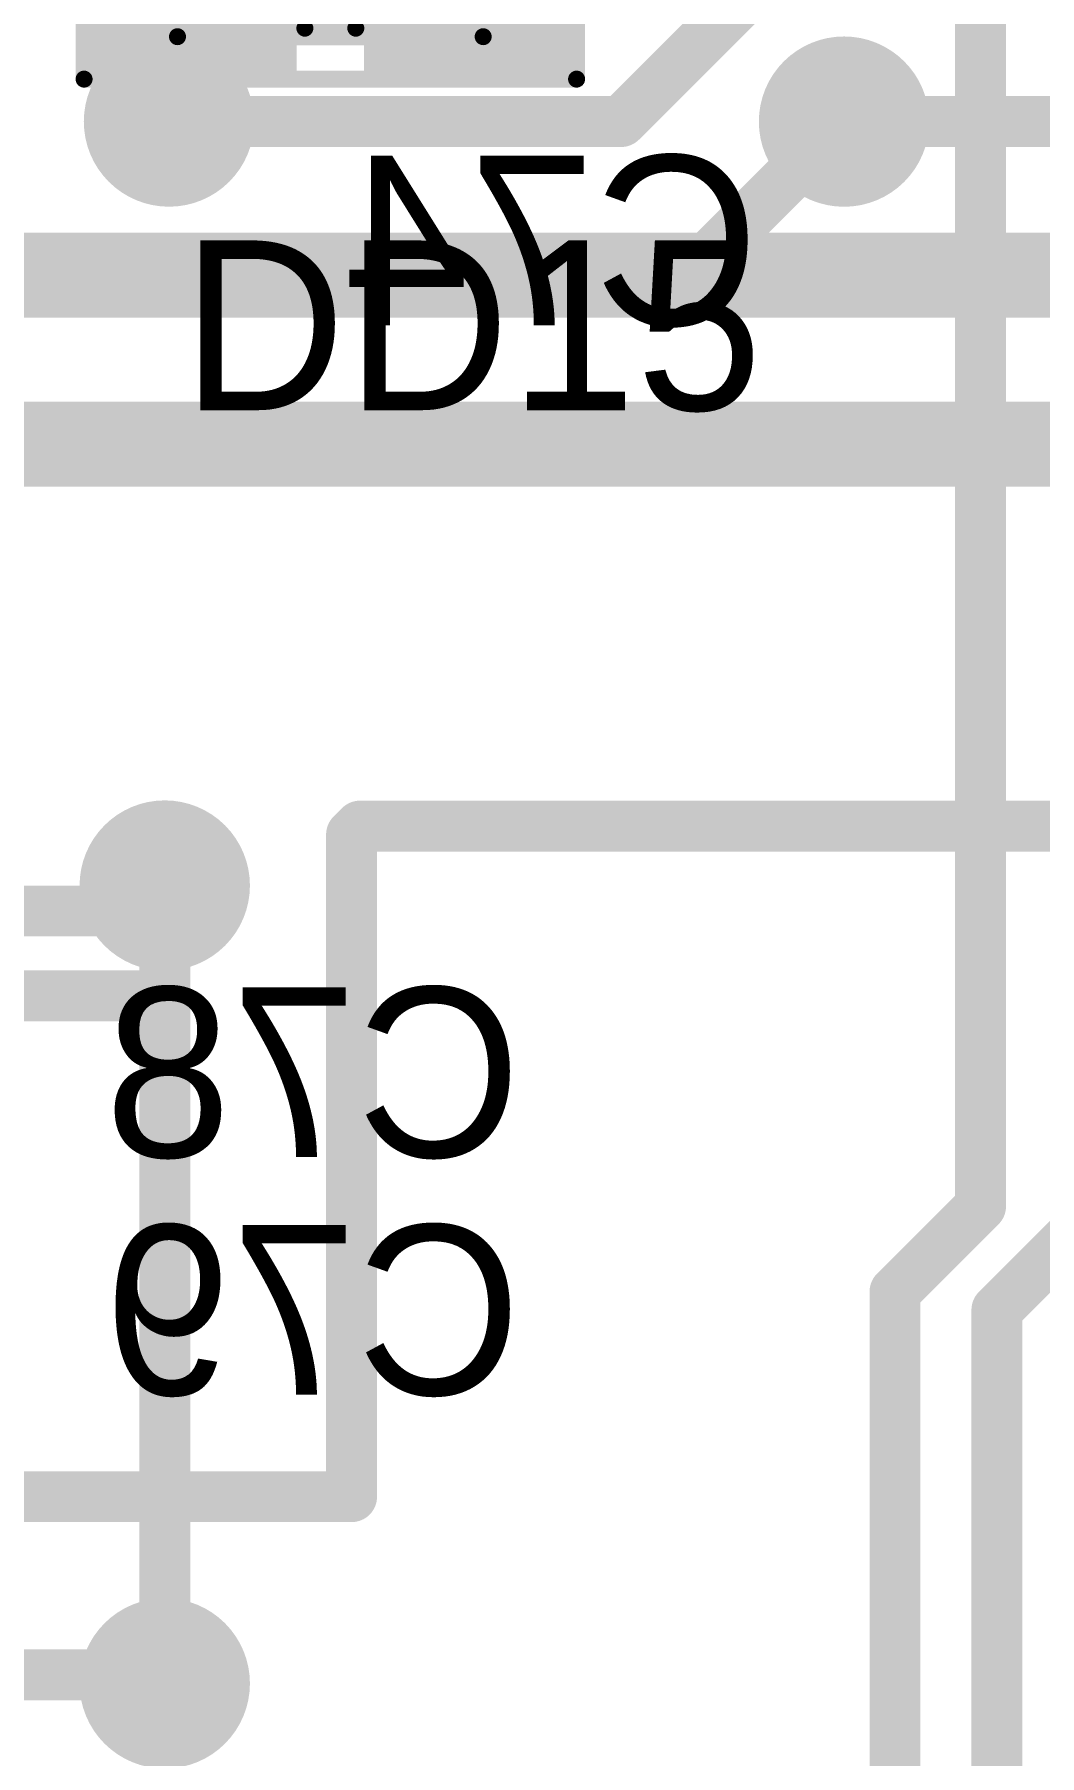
# Model space of a CAD drawing. Header units: millimetres. Extents: x 29 to 180, y 30 to 200.
# Drawn here: x 133.33 to 139.25, y 166.18 to 176.31 of the extents above; entities that cross this region are included whole.
import ezdxf

# ---------------------------------------------------------------- set-up
doc = ezdxf.new("R2010")
doc.units = ezdxf.units.MM
for name, color, linetype in [('BottomLayer', 5, 'Continuous'), ('BottomOverlay', 54, 'Continuous'), ('BottomPaste', 16, 'Continuous'), ('BottomSolder', 6, 'Continuous'), ('Mechanical13', 56, 'Continuous'), ('Mechanical15', 56, 'Continuous'), ('MultiLayer', 9, 'Continuous'), ('TopLayer', 1, 'Continuous'), ('TopOverlay', 2, 'Continuous'), ('TopSolder', 216, 'Continuous'), ('ViaHoleLayer', 16, 'Continuous')]:
    doc.layers.add(name, color=color, linetype=linetype)

# ---------------------------------------------------------------- blocks, each defined once
blk = doc.blocks.new('SMD_C_0603_B_643')
at = {"layer": 'BottomLayer'}
for points in [[(-1.29999994, 0.5499989), (-1.29999994, -0.5499989), (-0.30000194, 0.5499989), (-0.30000194, -0.5499989)], [(0.2999994, 0.5499989), (0.2999994, -0.5499989), (1.2999974, 0.5499989), (1.2999974, -0.5499989)]]:
    blk.add_solid(points, dxfattribs=at)
at = {"layer": 'BottomOverlay', "const_width": 0.0999998}
for points in [[(-1.44999964, -0.7000011399999999), (-1.44999964, 0.7000011399999999)], [(-1.44999964, 0.7000011399999999), (1.44999964, 0.7000011399999999)], [(1.44999964, -0.7000011399999999), (1.44999964, 0.7000011399999999)], [(-0.1499997, 0.40000174), (0.1499997, 0.40000174)], [(-0.1499997, -0.3999992), (0.1499997, -0.3999992)], [(-1.44999964, -0.7000011399999999), (1.44999964, -0.7000011399999999)]]:
    blk.add_lwpolyline(points, dxfattribs=at)
at = {"layer": 'BottomOverlay', "const_width": 0.0499999}
for points in [[(-1.47499832, 0.7000011399999999, 1), (-1.42500096, 0.7000011399999999, 1)], [(-1.47499832, 0.7000011399999999, 1), (-1.42500096, 0.7000011399999999, 1)], [(1.42500096, 0.7000011399999999, 1), (1.47499832, 0.7000011399999999, 1)], [(1.42500096, 0.7000011399999999, 1), (1.47499832, 0.7000011399999999, 1)], [(-0.17499838, 0.40000174, 1), (-0.12500102, 0.40000174, 1)], [(0.12500102, 0.40000174, 1), (0.17499838, 0.40000174, 1)], [(-0.17499838, -0.3999992, 1), (-0.12500102, -0.3999992, 1)], [(0.12500102, -0.3999992, 1), (0.17499838, -0.3999992, 1)], [(-1.47499832, -0.7000011399999999, 1), (-1.42500096, -0.7000011399999999, 1)], [(-1.47499832, -0.7000011399999999, 1), (-1.42500096, -0.7000011399999999, 1)], [(1.42500096, -0.7000011399999999, 1), (1.47499832, -0.7000011399999999, 1)], [(1.42500096, -0.7000011399999999, 1), (1.47499832, -0.7000011399999999, 1)]]:
    blk.add_lwpolyline(points, format="xyb", close=True, dxfattribs=at)
at = {"layer": 'BottomPaste'}
for points in [[(-1.29999994, 0.5499989), (-1.29999994, -0.5499989), (-0.30000194, 0.5499989), (-0.30000194, -0.5499989)], [(0.2999994, 0.5499989), (0.2999994, -0.5499989), (1.2999974, 0.5499989), (1.2999974, -0.5499989)]]:
    blk.add_solid(points, dxfattribs=at)
at = {"layer": 'BottomSolder'}
for points in [[(-1.40159994, 0.6515989), (-1.40159994, -0.6515989), (-0.19840194, 0.6515989), (-0.19840194, -0.6515989)], [(0.1983994, 0.6515989), (0.1983994, -0.6515989), (1.4015974, 0.6515989), (1.4015974, -0.6515989)]]:
    blk.add_solid(points, dxfattribs=at)
at = {"layer": 'Mechanical13', "const_width": 0.0999998}
for points in [[(-0.90000074, -0.4499991), (-0.90000074, 0.45000164)], [(-0.90000074, 0.45000164), (0.8999982, 0.45000164)], [(0.8999982, -0.4499991), (0.8999982, 0.45000164)], [(-0.90000074, -0.4499991), (0.8999982, -0.4499991)]]:
    blk.add_lwpolyline(points, dxfattribs=at)
at = {"layer": 'Mechanical13', "const_width": 0.0499999}
for points in [[(-0.9249994199999999, 0.45000164, 1), (-0.8750020599999999, 0.45000164, 1)], [(-0.9249994199999999, 0.45000164, 1), (-0.8750020599999999, 0.45000164, 1)], [(0.8749995199999999, 0.45000164, 1), (0.9249968799999999, 0.45000164, 1)], [(0.8749995199999999, 0.45000164, 1), (0.9249968799999999, 0.45000164, 1)], [(-0.9249994199999999, -0.4499991, 1), (-0.8750020599999999, -0.4499991, 1)], [(-0.9249994199999999, -0.4499991, 1), (-0.8750020599999999, -0.4499991, 1)], [(0.8749995199999999, -0.4499991, 1), (0.9249968799999999, -0.4499991, 1)], [(0.8749995199999999, -0.4499991, 1), (0.9249968799999999, -0.4499991, 1)]]:
    blk.add_lwpolyline(points, format="xyb", close=True, dxfattribs=at)
at = {"layer": 'Mechanical15', "const_width": 0.0499999}
for points in [[(-1.47500086, -0.7000011399999999), (-1.47500086, 0.7000011399999999)], [(-1.47500086, 0.7000011399999999), (1.44999964, 0.7000011399999999)], [(1.44999964, -0.7000011399999999), (1.44999964, 0.7000011399999999)], [(-1.47500086, -0.7000011399999999), (1.44999964, -0.7000011399999999)]]:
    blk.add_lwpolyline(points, dxfattribs=at)
at = {"layer": 'Mechanical15', "const_width": 0.02499868}
for points in [[(-1.4875002, 0.7000011399999999, 1), (-1.46250152, 0.7000011399999999, 1)], [(-1.4875002, 0.7000011399999999, 1), (-1.46250152, 0.7000011399999999, 1)], [(1.4375003, 0.7000011399999999, 1), (1.46249898, 0.7000011399999999, 1)], [(1.4375003, 0.7000011399999999, 1), (1.46249898, 0.7000011399999999, 1)], [(-1.4875002, -0.7000011399999999, 1), (-1.46250152, -0.7000011399999999, 1)], [(-1.4875002, -0.7000011399999999, 1), (-1.46250152, -0.7000011399999999, 1)], [(1.4375003, -0.7000011399999999, 1), (1.46249898, -0.7000011399999999, 1)], [(1.4375003, -0.7000011399999999, 1), (1.46249898, -0.7000011399999999, 1)]]:
    blk.add_lwpolyline(points, format="xyb", close=True, dxfattribs=at)

msp = doc.modelspace()

# ---------------------------------------------------------------- linework, layer by layer
at = {"layer": 'BottomLayer', "const_width": 0.2999994}
for points in [[(138.9037862, 169.41089054), (138.9037862, 182.65918764)], [(134.12499718, 175.80000146), (134.12499718, 176.59999986)], [(137.10007632, 174.80000092), (138.09978476, 175.79970936)], [(129.30000048, 174.80000092), (137.10007632, 174.80000092)], [(134.10000104, 170.65001176), (134.10000104, 171.3000003)], [(132.50000424, 170.65001176), (134.10000104, 170.65001176)], [(134.10000104, 166.60000208), (134.10000104, 170.65001176)], [(138.40000006, 168.9071044), (138.9037862, 169.41089054)], [(139.0000014, 168.80000276), (139.6000002, 169.40000156)], [(138.40000006, 163.40000086), (138.40000006, 168.9071044)], [(139.0000014, 162.53703078), (139.0000014, 168.80000276)]]:
    msp.add_lwpolyline(points, dxfattribs=at)
at = {"layer": 'BottomLayer'}
for points, const_width in [([(133.92499758, 175.80000146, 1), (134.32499678, 175.80000146, 1)], 0.3999992), ([(137.89978516, 175.79970936, 1), (138.29978436, 175.79970936, 1)], 0.3999992), ([(134.0499986, 175.80000146, 1), (134.19999576, 175.80000146, 1)], 0.1499997), ([(138.02478618, 175.79970936, 1), (138.17478334, 175.79970936, 1)], 0.1499997), ([(137.02507774, 174.80000092, 1), (137.1750749, 174.80000092, 1)], 0.1499997), ([(137.02507774, 174.80000092, 1), (137.1750749, 174.80000092, 1)], 0.1499997), ([(133.90000144, 171.3000003, 1), (134.30000064, 171.3000003, 1)], 0.3999992), ([(134.02500246, 171.3000003, 1), (134.17499962, 171.3000003, 1)], 0.1499997), ([(134.02500246, 170.65001176, 1), (134.17499962, 170.65001176, 1)], 0.1499997), ([(134.02500246, 170.65001176, 1), (134.17499962, 170.65001176, 1)], 0.1499997), ([(134.02500246, 170.65001176, 1), (134.17499962, 170.65001176, 1)], 0.1499997), ([(138.82878762, 169.41089054, 1), (138.97878478, 169.41089054, 1)], 0.1499997), ([(138.82878762, 169.41089054, 1), (138.97878478, 169.41089054, 1)], 0.1499997), ([(138.32500148, 168.9071044, 1), (138.47499864, 168.9071044, 1)], 0.1499997), ([(138.32500148, 168.9071044, 1), (138.47499864, 168.9071044, 1)], 0.1499997), ([(138.92500282, 168.80000276, 1), (139.07499998, 168.80000276, 1)], 0.1499997), ([(138.92500282, 168.80000276, 1), (139.07499998, 168.80000276, 1)], 0.1499997), ([(133.90000144, 166.60000208, 1), (134.30000064, 166.60000208, 1)], 0.3999992), ([(134.02500246, 166.60000208, 1), (134.17499962, 166.60000208, 1)], 0.1499997)]:
    msp.add_lwpolyline(points, format="xyb", close=True, dxfattribs=dict(at, const_width=const_width))
at = {"layer": 'BottomSolder', "const_width": 0.5015992}
for points in [[(133.87419758, 175.80000146, 1), (134.37579678, 175.80000146, 1)], [(137.84898516, 175.79970936, 1), (138.35058436, 175.79970936, 1)], [(133.84920144, 171.3000003, 1), (134.35080064, 171.3000003, 1)], [(133.84920144, 166.60000208, 1), (134.35080064, 166.60000208, 1)]]:
    msp.add_lwpolyline(points, format="xyb", close=True, dxfattribs=at)
at = {"layer": 'MultiLayer', "const_width": 0.3999992}
for points in [[(133.92499758, 175.80000146, 1), (134.32499678, 175.80000146, 1)], [(137.89978516, 175.79970936, 1), (138.29978436, 175.79970936, 1)], [(133.90000144, 171.3000003, 1), (134.30000064, 171.3000003, 1)], [(133.90000144, 166.60000208, 1), (134.30000064, 166.60000208, 1)]]:
    msp.add_lwpolyline(points, format="xyb", close=True, dxfattribs=at)
at = {"layer": 'TopLayer'}
for points, const_width in [([(134.12499718, 175.80000146), (134.12499718, 177.27499978)], 0.2999994), ([(136.78703148, 175.80000146), (137.80400176, 176.81697174)], 0.2999994), ([(134.00710308, 175.80000146), (134.12499718, 175.80000146)], 0.2999994), ([(134.12499718, 175.80000146), (136.78703148, 175.80000146)], 0.2999994), ([(138.09978476, 175.79978556), (138.10000066, 175.80000146)], 0.2999994), ([(138.09978476, 175.79970936), (138.09978476, 175.79978556)], 0.2999994), ([(138.10000066, 175.80000146), (144.30000096, 175.80000146)], 0.2999994), ([(129.28274372, 174.89570812), (141.41725844, 174.89570812)], 0.499999), ([(128.89980316, 173.89971316), (141.80029044, 173.89971316)], 0.499999), ([(135.20000138, 171.5999997), (135.25001144, 171.65000976)], 0.2999994), ([(135.20000138, 167.69999988), (135.20000138, 171.5999997)], 0.2999994), ([(135.25001144, 171.65000976), (145.95000274, 171.65000976)], 0.2999994), ([(133.9500115, 171.15001076), (134.10000104, 171.3000003)], 0.2999994), ([(131.25000166, 171.15001076), (133.9500115, 171.15001076)], 0.2999994), ([(132.6000015, 167.69999988), (135.20000138, 167.69999988)], 0.2999994), ([(129.25000312, 166.6500096), (134.04999352, 166.6500096)], 0.2999994), ([(134.04999352, 166.6500096), (134.10000104, 166.60000208)], 0.2999994)]:
    msp.add_lwpolyline(points, dxfattribs=dict(at, const_width=const_width))
for points, const_width in [([(133.92499758, 175.80000146, 1), (134.32499678, 175.80000146, 1)], 0.3999992), ([(137.89978516, 175.79970936, 1), (138.29978436, 175.79970936, 1)], 0.3999992), ([(133.9321045, 175.80000146, 1), (134.08210166, 175.80000146, 1)], 0.1499997), ([(134.0499986, 175.80000146, 1), (134.19999576, 175.80000146, 1)], 0.1499997), ([(134.0499986, 175.80000146, 1), (134.19999576, 175.80000146, 1)], 0.1499997), ([(134.0499986, 175.80000146, 1), (134.19999576, 175.80000146, 1)], 0.1499997), ([(136.7120329, 175.80000146, 1), (136.86203006, 175.80000146, 1)], 0.1499997), ([(136.7120329, 175.80000146, 1), (136.86203006, 175.80000146, 1)], 0.1499997), ([(138.02478618, 175.79978556, 1), (138.17478334, 175.79978556, 1)], 0.1499997), ([(138.02478618, 175.79978556, 1), (138.17478334, 175.79978556, 1)], 0.1499997), ([(138.02478618, 175.79970936, 1), (138.17478334, 175.79970936, 1)], 0.1499997), ([(138.02500208, 175.80000146, 1), (138.17499924, 175.80000146, 1)], 0.1499997), ([(138.02500208, 175.80000146, 1), (138.17499924, 175.80000146, 1)], 0.1499997), ([(135.1250028, 171.5999997, 1), (135.27499996, 171.5999997, 1)], 0.1499997), ([(135.1250028, 171.5999997, 1), (135.27499996, 171.5999997, 1)], 0.1499997), ([(135.17501286, 171.65000976, 1), (135.32501002, 171.65000976, 1)], 0.1499997), ([(135.17501286, 171.65000976, 1), (135.32501002, 171.65000976, 1)], 0.1499997), ([(133.90000144, 171.3000003, 1), (134.30000064, 171.3000003, 1)], 0.3999992), ([(134.02500246, 171.3000003, 1), (134.17499962, 171.3000003, 1)], 0.1499997), ([(133.87501292, 171.15001076, 1), (134.02501008, 171.15001076, 1)], 0.1499997), ([(133.87501292, 171.15001076, 1), (134.02501008, 171.15001076, 1)], 0.1499997), ([(135.1250028, 167.69999988, 1), (135.27499996, 167.69999988, 1)], 0.1499997), ([(135.1250028, 167.69999988, 1), (135.27499996, 167.69999988, 1)], 0.1499997), ([(133.90000144, 166.60000208, 1), (134.30000064, 166.60000208, 1)], 0.3999992), ([(133.97499494, 166.6500096, 1), (134.1249921, 166.6500096, 1)], 0.1499997), ([(133.97499494, 166.6500096, 1), (134.1249921, 166.6500096, 1)], 0.1499997), ([(134.02500246, 166.60000208, 1), (134.17499962, 166.60000208, 1)], 0.1499997)]:
    msp.add_lwpolyline(points, format="xyb", close=True, dxfattribs=dict(at, const_width=const_width))
at = {"layer": 'TopSolder', "const_width": 0.5015992}
for points in [[(133.87419758, 175.80000146, 1), (134.37579678, 175.80000146, 1)], [(137.84898516, 175.79970936, 1), (138.35058436, 175.79970936, 1)], [(133.84920144, 171.3000003, 1), (134.35080064, 171.3000003, 1)], [(133.84920144, 166.60000208, 1), (134.35080064, 166.60000208, 1)]]:
    msp.add_lwpolyline(points, format="xyb", close=True, dxfattribs=at)
at = {"layer": 'ViaHoleLayer', "const_width": 0.2499995}
for points in [[(133.9999987, 175.80000146, 1), (134.24999566, 175.80000146, 1)], [(137.97478628, 175.79970936, 1), (138.22478324, 175.79970936, 1)], [(133.97500256, 171.3000003, 1), (134.22499952, 171.3000003, 1)], [(133.97500256, 166.60000208, 1), (134.22499952, 166.60000208, 1)]]:
    msp.add_lwpolyline(points, format="xyb", close=True, dxfattribs=at)

# ---------------------------------------------------------------- block references
at = {"rotation": 360}
msp.add_blockref('SMD_C_0603_B_643', (135.07499782, 176.74999956), dxfattribs=at)

# ---------------------------------------------------------------- texts
at = {"layer": 'BottomOverlay', "text_generation_flag": 2}
for s, p in [('C74', (137.60000166, 174.60000132)), ('C78', (136.20000192, 169.70000096)), ('C79', (136.20000192, 168.30000122))]:
    msp.add_text(s, height=1.00000054, dxfattribs=at).set_placement(p)
at = {"layer": 'TopOverlay'}
msp.add_text('DD15', height=1.00000054, dxfattribs=at).set_placement((134.20000084, 174.09999978))

doc.saveas('drawing.dxf')
